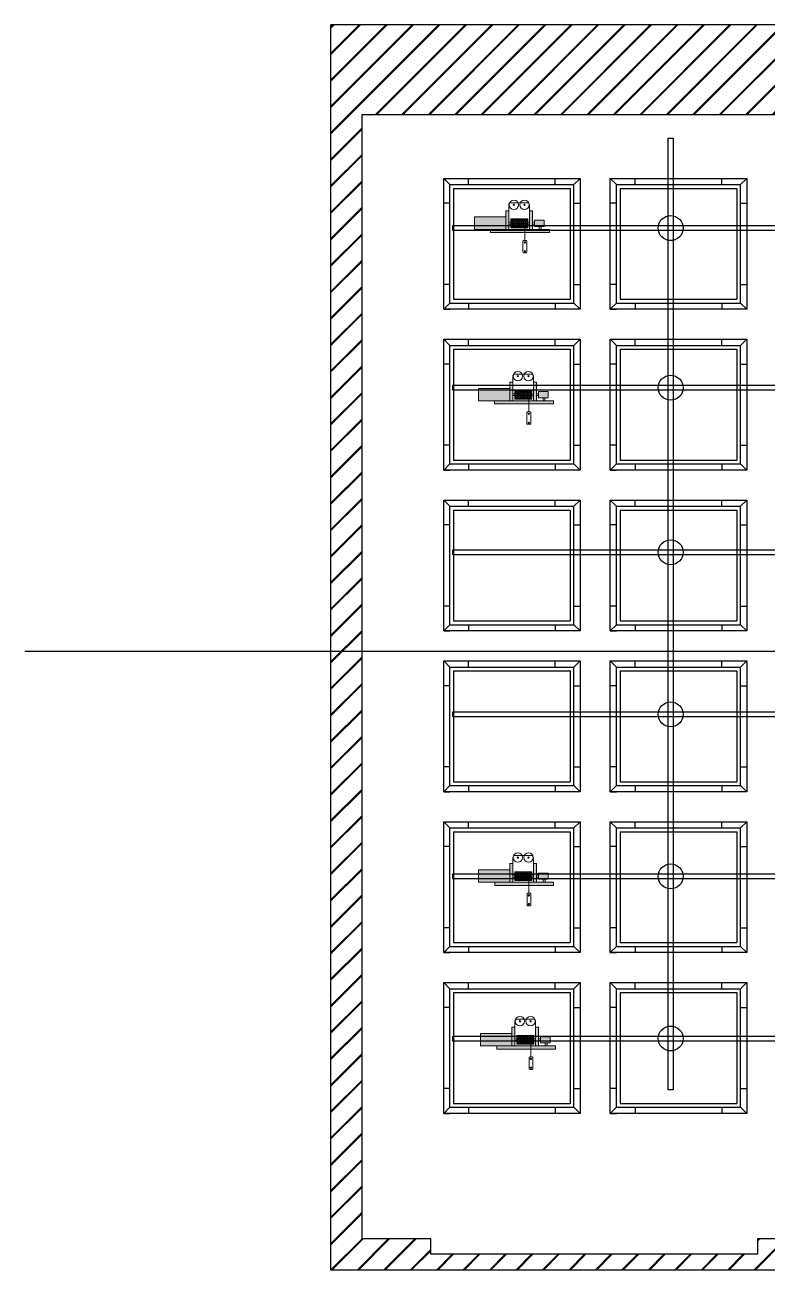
# Model space of a CAD drawing. Header units: millimetres. Extents: x -520232 to 211296, y -156633 to 78411.
# Drawn here: x -494454 to -482549, y -123258 to -103283 of the extents above; entities that cross this region are included whole.
import ezdxf

# ---------------------------------------------------------------- set-up
doc = ezdxf.new("R2010")
doc.units = ezdxf.units.MM
for name, color, linetype in [('Декорации', 10, 'Continuous'), ('Колосники', 7, 'Continuous'), ('Моторы', 7, 'Continuous'), ('Оси', 7, 'Continuous'), ('План планшет1', 7, 'Continuous'), ('Продольный разрез', 7, 'Continuous')]:
    doc.layers.add(name, color=color, linetype=linetype)

# ---------------------------------------------------------------- blocks, each defined once
blk = doc.blocks.new('Лебедка большого зала')
at = {"layer": 'Продольный разрез', "lineweight": 13, "true_color": 0x636466}
h = blk.add_hatch(color=251, dxfattribs=at)
h.dxf.hatch_style = 1
h.paths.add_polyline_path([(21138, 35398), (21088, 35398), (21088, 35298), (21088, 35098), (21138, 35098)])
h.paths.add_polyline_path([(21518, 35398), (21468, 35398), (21468, 35098), (21518, 35098)])
h.paths.add_polyline_path([(21788, 35098), (21518, 35098), (21468, 35098), (21138, 35098), (21088, 35098), (20846, 35098), (20846, 35048), (21788, 35048)])
h.paths.add_polyline_path([(21654, 35146), (21625, 35146), (21625, 35098), (21654, 35098)])
at = {"layer": 'Продольный разрез', "lineweight": 13, "true_color": 0xc7c8ca}
h = blk.add_hatch(color=9, dxfattribs=at)
h.dxf.hatch_style = 1
h.paths.add_polyline_path([(21088, 35298), (20588, 35298), (20588, 35098), (21088, 35098)])
h.paths.add_polyline_path([(21705, 35246), (21549, 35246), (21549, 35146), (21705, 35146)])
at = {"layer": 'Продольный разрез', "lineweight": 13}
h = blk.add_hatch(dxfattribs=at)
h.set_pattern_fill('GOST_WOOD', color=256, scale=5)
h.set_pattern_definition([(90, (-784.154, -3097.286), (30, -2e-15), [50, -10]), (90, (-774.154, -3107.286), (30, -2e-15), [30, -7.5, 15, -7.5]), (90, (-764.154, -3122.286), (30, -2e-15), [50, -10])])
h.paths.add_polyline_path([(21441, 35266), (21169, 35266), (21169, 35126), (21441, 35126)])
for p, q in [((21088, 35298), (21088, 35398)), ((21088, 35398), (21138, 35398)), ((21138, 35098), (21138, 35497)), ((21168, 35527), (21438, 35527)), ((21468, 35497), (21468, 35098)), ((21468, 35398), (21518, 35398)), ((21518, 35398), (21518, 35098)), ((20588, 35098), (20588, 35298)), ((20588, 35298), (21088, 35298)), ((21088, 35298), (21088, 35098)), ((21169, 35213), (21138, 35213)), ((21169, 35183), (21138, 35183)), ((21169, 35126), (21169, 35266)), ((21169, 35266), (21441, 35266)), ((21441, 35266), (21441, 35126)), ((21468, 35213), (21441, 35213)), ((21468, 35183), (21441, 35183)), ((21549, 35213), (21518, 35213)), ((21549, 35183), (21518, 35183)), ((21549, 35146), (21549, 35246)), ((21549, 35246), (21705, 35246)), ((21705, 35246), (21705, 35146)), ((21088, 35098), (20588, 35098)), ((20846, 35098), (20846, 35048)), ((20846, 35048), (21788, 35048)), ((21088, 35098), (21138, 35098)), ((21468, 35098), (21138, 35098)), ((21441, 35126), (21169, 35126)), ((21395, 35126), (21395, 34922)), ((21518, 35098), (21468, 35098)), ((21788, 35098), (21518, 35098)), ((21705, 35146), (21549, 35146)), ((21625, 35098), (21625, 35146)), ((21625, 35146), (21654, 35146)), ((21654, 35146), (21654, 35098)), ((21788, 35048), (21788, 35098)), ((21365, 34912), (21365, 34732)), ((21415, 34922), (21375, 34922)), ((21425, 34732), (21425, 34912)), ((21375, 34722), (21415, 34722))]:
    blk.add_line(p, q, dxfattribs=at)
for centre, radius in [((21219, 35494), 75), ((21389, 35494), 75), ((21219, 35494), 10), ((21389, 35494), 10), ((21395, 34889), 10.8), ((21395, 34748), 10.8)]:
    blk.add_circle(centre, radius, dxfattribs=at)
for centre, radius, start, end in [((21168, 35497), 30, 90, 180), ((21438, 35497), 30, 0, 90), ((21375, 34912), 10, 90, 180), ((21415, 34912), 10, 0, 90), ((21375, 34732), 10, 180, 270), ((21415, 34732), 10, 270, 0)]:
    blk.add_arc(centre, radius, start, end, dxfattribs=at)

msp = doc.modelspace()

# ---------------------------------------------------------------- hatches: boundary and pattern name
at = {"layer": 'План планшет1'}
h = msp.add_hatch(dxfattribs=at)
h.set_pattern_fill('JIS_RC_30', color=254, scale=10, style=0)
h.set_pattern_definition([(45, (-513912.03, -125559.94), (-212.132, 212.132), []), (45, (-513902.03, -125559.94), (-212.132, 212.132), []), (45, (-513892.03, -125559.94), (-212.132, 212.132), [])])
h.paths.add_polyline_path([(-473945.665, -103283.299), (-489545.665, -103283.299), (-489545.665, -123258.299), (-467325.665, -123258.299), (-467325.665, -121287.299), (-468063.665, -121287.299), (-468063.665, -122758.299), (-471139.665, -122758.299), (-471139.665, -123258.299), (-473016.665, -123258.299), (-473016.665, -122758.299), (-477364.665, -122758.299), (-477364.665, -123258.299), (-479243.665, -123258.299), (-479243.665, -122758.299), (-482701.665, -122758.299), (-482701.665, -123005.299), (-487944.665, -123005.299), (-487944.665, -122758.299), (-489045.665, -122758.299), (-489045.665, -104720.299), (-482312.665, -104720.299), (-482312.665, -104980.299), (-481953.665, -104980.299), (-481953.665, -104326.299), (-480821.665, -104326.299), (-480821.665, -103515.299), (-475205.665, -103515.299), (-475205.665, -103783.299), (-473945.665, -103783.299)])

# ---------------------------------------------------------------- linework, layer by layer
at = {"lineweight": 20}
msp.add_lwpolyline([(-482312.665, -104980.299), (-482312.665, -104720.299), (-489045.665, -104720.299), (-489045.665, -122758.299), (-487944.665, -122758.299), (-487944.665, -123005.299), (-482701.665, -123005.299), (-482701.665, -122758.299), (-468063.665, -122758.299), (-468063.665, -113899.299), (-467825.665, -113899.299), (-467825.665, -103783.299), (-475205.665, -103783.299), (-475205.665, -103515.299), (-480821.665, -103515.299), (-480821.665, -104326.299), (-481953.665, -104326.299), (-481953.665, -104980.299), (-482312.665, -104980.299)], dxfattribs=at)
at = {"layer": 'Колосники'}
for p, q in [((-487736.351, -107845.299), (-487736.351, -105745.299)), ((-487736.351, -105745.299), (-485546.351, -105745.299)), ((-487636.351, -105845.299), (-487736.351, -105745.299)), ((-487636.351, -107745.299), (-487636.351, -105845.299)), ((-487636.351, -105845.299), (-485646.351, -105845.299)), ((-487336.351, -105845.299), (-487336.351, -105745.299)), ((-485946.351, -105845.299), (-485946.351, -105745.299)), ((-485646.351, -105845.299), (-485546.351, -105745.299)), ((-485646.351, -107745.299), (-485646.351, -105845.299)), ((-485546.351, -105745.299), (-485546.351, -107845.299)), ((-485066.351, -107845.299), (-485066.351, -105745.299)), ((-485066.351, -105745.299), (-482876.351, -105745.299)), ((-484966.351, -105845.299), (-485066.351, -105745.299)), ((-484966.351, -107745.299), (-484966.351, -105845.299)), ((-484966.351, -105845.299), (-482976.351, -105845.299)), ((-484666.351, -105845.299), (-484666.351, -105745.299)), ((-483276.351, -105845.299), (-483276.351, -105745.299)), ((-482976.351, -105845.299), (-482876.351, -105745.299)), ((-482976.351, -107745.299), (-482976.351, -105845.299)), ((-482876.351, -105745.299), (-482876.351, -107845.299)), ((-487576.351, -105905.299), (-487576.351, -107685.299)), ((-487576.351, -105905.299), (-485706.351, -105905.299)), ((-485706.351, -105905.299), (-485706.351, -107685.299)), ((-484906.351, -105905.299), (-484906.351, -107685.299)), ((-484906.351, -105905.299), (-483036.351, -105905.299)), ((-483036.351, -105905.299), (-483036.351, -107685.299)), ((-487636.351, -106145.299), (-487736.351, -106145.299)), ((-485646.351, -106145.299), (-485546.351, -106145.299)), ((-484966.351, -106145.299), (-485066.351, -106145.299)), ((-482976.351, -106145.299), (-482876.351, -106145.299)), ((-487636.351, -107445.299), (-487736.351, -107445.299)), ((-485646.351, -107445.299), (-485546.351, -107445.299)), ((-484966.351, -107445.299), (-485066.351, -107445.299)), ((-482976.351, -107445.299), (-482876.351, -107445.299)), ((-487636.351, -107745.299), (-487736.351, -107845.299)), ((-485546.351, -107845.299), (-487736.351, -107845.299)), ((-487736.351, -107845.299), (-487636.351, -107845.299)), ((-487636.351, -107745.299), (-485646.351, -107745.299)), ((-487576.351, -107685.299), (-485706.351, -107685.299)), ((-487336.351, -107745.299), (-487336.351, -107845.299)), ((-485946.351, -107745.299), (-485946.351, -107845.299)), ((-485546.351, -107845.299), (-485646.351, -107745.299)), ((-484966.351, -107745.299), (-485066.351, -107845.299)), ((-482876.351, -107845.299), (-485066.351, -107845.299)), ((-485066.351, -107845.299), (-484966.351, -107845.299)), ((-484966.351, -107745.299), (-482976.351, -107745.299)), ((-484906.351, -107685.299), (-483036.351, -107685.299)), ((-484666.351, -107745.299), (-484666.351, -107845.299)), ((-483276.351, -107745.299), (-483276.351, -107845.299)), ((-482876.351, -107845.299), (-482976.351, -107745.299)), ((-487736.351, -110425.299), (-487736.351, -108325.299)), ((-487736.351, -108325.299), (-485546.351, -108325.299)), ((-487636.351, -108425.299), (-487736.351, -108325.299)), ((-487636.351, -110325.299), (-487636.351, -108425.299)), ((-487636.351, -108425.299), (-485646.351, -108425.299)), ((-487336.351, -108425.299), (-487336.351, -108325.299)), ((-485946.351, -108425.299), (-485946.351, -108325.299)), ((-485646.351, -108425.299), (-485546.351, -108325.299)), ((-485646.351, -110325.299), (-485646.351, -108425.299)), ((-485546.351, -108325.299), (-485546.351, -110425.299)), ((-485066.351, -110425.299), (-485066.351, -108325.299)), ((-485066.351, -108325.299), (-482876.351, -108325.299)), ((-484966.351, -108425.299), (-485066.351, -108325.299)), ((-484966.351, -110325.299), (-484966.351, -108425.299)), ((-484966.351, -108425.299), (-482976.351, -108425.299)), ((-484666.351, -108425.299), (-484666.351, -108325.299)), ((-483276.351, -108425.299), (-483276.351, -108325.299)), ((-482976.351, -108425.299), (-482876.351, -108325.299)), ((-482976.351, -110325.299), (-482976.351, -108425.299)), ((-482876.351, -108325.299), (-482876.351, -110425.299)), ((-487576.351, -108485.299), (-487576.351, -110265.299)), ((-487576.351, -108485.299), (-485706.351, -108485.299)), ((-485706.351, -108485.299), (-485706.351, -110265.299)), ((-484906.351, -108485.299), (-484906.351, -110265.299)), ((-484906.351, -108485.299), (-483036.351, -108485.299)), ((-483036.351, -108485.299), (-483036.351, -110265.299)), ((-487636.351, -108725.299), (-487736.351, -108725.299)), ((-485646.351, -108725.299), (-485546.351, -108725.299)), ((-484966.351, -108725.299), (-485066.351, -108725.299)), ((-482976.351, -108725.299), (-482876.351, -108725.299)), ((-487636.351, -110025.299), (-487736.351, -110025.299)), ((-485646.351, -110025.299), (-485546.351, -110025.299)), ((-484966.351, -110025.299), (-485066.351, -110025.299)), ((-482976.351, -110025.299), (-482876.351, -110025.299)), ((-487636.351, -110325.299), (-487736.351, -110425.299)), ((-485546.351, -110425.299), (-487736.351, -110425.299)), ((-487736.351, -110425.299), (-487636.351, -110425.299)), ((-487636.351, -110325.299), (-485646.351, -110325.299)), ((-487576.351, -110265.299), (-485706.351, -110265.299)), ((-487336.351, -110325.299), (-487336.351, -110425.299)), ((-485946.351, -110325.299), (-485946.351, -110425.299)), ((-485546.351, -110425.299), (-485646.351, -110325.299)), ((-484966.351, -110325.299), (-485066.351, -110425.299)), ((-482876.351, -110425.299), (-485066.351, -110425.299)), ((-485066.351, -110425.299), (-484966.351, -110425.299)), ((-484966.351, -110325.299), (-482976.351, -110325.299)), ((-484906.351, -110265.299), (-483036.351, -110265.299)), ((-484666.351, -110325.299), (-484666.351, -110425.299)), ((-483276.351, -110325.299), (-483276.351, -110425.299)), ((-482876.351, -110425.299), (-482976.351, -110325.299)), ((-487736.351, -113005.299), (-487736.351, -110905.299)), ((-487736.351, -110905.299), (-485546.351, -110905.299)), ((-487636.351, -111005.299), (-487736.351, -110905.299)), ((-487636.351, -112905.299), (-487636.351, -111005.299)), ((-487636.351, -111005.299), (-485646.351, -111005.299)), ((-487336.351, -111005.299), (-487336.351, -110905.299)), ((-485946.351, -111005.299), (-485946.351, -110905.299)), ((-485646.351, -111005.299), (-485546.351, -110905.299)), ((-485646.351, -112905.299), (-485646.351, -111005.299)), ((-485546.351, -110905.299), (-485546.351, -113005.299)), ((-485066.351, -113005.299), (-485066.351, -110905.299)), ((-485066.351, -110905.299), (-482876.351, -110905.299)), ((-484966.351, -111005.299), (-485066.351, -110905.299)), ((-484966.351, -112905.299), (-484966.351, -111005.299)), ((-484966.351, -111005.299), (-482976.351, -111005.299)), ((-484666.351, -111005.299), (-484666.351, -110905.299)), ((-483276.351, -111005.299), (-483276.351, -110905.299)), ((-482976.351, -111005.299), (-482876.351, -110905.299)), ((-482976.351, -112905.299), (-482976.351, -111005.299)), ((-482876.351, -110905.299), (-482876.351, -113005.299)), ((-487576.351, -111065.299), (-487576.351, -112845.299)), ((-487576.351, -111065.299), (-485706.351, -111065.299)), ((-485706.351, -111065.299), (-485706.351, -112845.299)), ((-484906.351, -111065.299), (-484906.351, -112845.299)), ((-484906.351, -111065.299), (-483036.351, -111065.299)), ((-483036.351, -111065.299), (-483036.351, -112845.299)), ((-487636.351, -111305.299), (-487736.351, -111305.299)), ((-485646.351, -111305.299), (-485546.351, -111305.299)), ((-484966.351, -111305.299), (-485066.351, -111305.299)), ((-482976.351, -111305.299), (-482876.351, -111305.299)), ((-487636.351, -112605.299), (-487736.351, -112605.299)), ((-485646.351, -112605.299), (-485546.351, -112605.299)), ((-484966.351, -112605.299), (-485066.351, -112605.299)), ((-482976.351, -112605.299), (-482876.351, -112605.299)), ((-487576.351, -112845.299), (-485706.351, -112845.299)), ((-484906.351, -112845.299), (-483036.351, -112845.299)), ((-487636.351, -112905.299), (-487736.351, -113005.299)), ((-485546.351, -113005.299), (-487736.351, -113005.299)), ((-487736.351, -113005.299), (-487636.351, -113005.299)), ((-487636.351, -112905.299), (-485646.351, -112905.299)), ((-487336.351, -112905.299), (-487336.351, -113005.299)), ((-485946.351, -112905.299), (-485946.351, -113005.299)), ((-485546.351, -113005.299), (-485646.351, -112905.299)), ((-484966.351, -112905.299), (-485066.351, -113005.299)), ((-482876.351, -113005.299), (-485066.351, -113005.299)), ((-485066.351, -113005.299), (-484966.351, -113005.299)), ((-484966.351, -112905.299), (-482976.351, -112905.299)), ((-484666.351, -112905.299), (-484666.351, -113005.299)), ((-483276.351, -112905.299), (-483276.351, -113005.299)), ((-482876.351, -113005.299), (-482976.351, -112905.299)), ((-487736.351, -115585.299), (-487736.351, -113485.299)), ((-487736.351, -113485.299), (-485546.351, -113485.299)), ((-487636.351, -113585.299), (-487736.351, -113485.299)), ((-487636.351, -115485.299), (-487636.351, -113585.299)), ((-487636.351, -113585.299), (-485646.351, -113585.299)), ((-487576.351, -113645.299), (-487576.351, -115425.299)), ((-487576.351, -113645.299), (-485706.351, -113645.299)), ((-487336.351, -113585.299), (-487336.351, -113485.299)), ((-485946.351, -113585.299), (-485946.351, -113485.299)), ((-485706.351, -113645.299), (-485706.351, -115425.299)), ((-485646.351, -113585.299), (-485546.351, -113485.299)), ((-485646.351, -115485.299), (-485646.351, -113585.299)), ((-485546.351, -113485.299), (-485546.351, -115585.299)), ((-485066.351, -115585.299), (-485066.351, -113485.299)), ((-485066.351, -113485.299), (-482876.351, -113485.299)), ((-484966.351, -113585.299), (-485066.351, -113485.299)), ((-484966.351, -115485.299), (-484966.351, -113585.299)), ((-484966.351, -113585.299), (-482976.351, -113585.299)), ((-484906.351, -113645.299), (-484906.351, -115425.299)), ((-484906.351, -113645.299), (-483036.351, -113645.299)), ((-484666.351, -113585.299), (-484666.351, -113485.299)), ((-483276.351, -113585.299), (-483276.351, -113485.299)), ((-483036.351, -113645.299), (-483036.351, -115425.299)), ((-482976.351, -113585.299), (-482876.351, -113485.299)), ((-482976.351, -115485.299), (-482976.351, -113585.299)), ((-482876.351, -113485.299), (-482876.351, -115585.299)), ((-487636.351, -113885.299), (-487736.351, -113885.299)), ((-485646.351, -113885.299), (-485546.351, -113885.299)), ((-484966.351, -113885.299), (-485066.351, -113885.299)), ((-482976.351, -113885.299), (-482876.351, -113885.299)), ((-487636.351, -115185.299), (-487736.351, -115185.299)), ((-485646.351, -115185.299), (-485546.351, -115185.299)), ((-484966.351, -115185.299), (-485066.351, -115185.299)), ((-482976.351, -115185.299), (-482876.351, -115185.299)), ((-487576.351, -115425.299), (-485706.351, -115425.299)), ((-484906.351, -115425.299), (-483036.351, -115425.299)), ((-487636.351, -115485.299), (-487736.351, -115585.299)), ((-485546.351, -115585.299), (-487736.351, -115585.299)), ((-487736.351, -115585.299), (-487636.351, -115585.299)), ((-487636.351, -115485.299), (-485646.351, -115485.299)), ((-487336.351, -115485.299), (-487336.351, -115585.299)), ((-485946.351, -115485.299), (-485946.351, -115585.299)), ((-485546.351, -115585.299), (-485646.351, -115485.299)), ((-484966.351, -115485.299), (-485066.351, -115585.299)), ((-482876.351, -115585.299), (-485066.351, -115585.299)), ((-485066.351, -115585.299), (-484966.351, -115585.299)), ((-484966.351, -115485.299), (-482976.351, -115485.299)), ((-484666.351, -115485.299), (-484666.351, -115585.299)), ((-483276.351, -115485.299), (-483276.351, -115585.299)), ((-482876.351, -115585.299), (-482976.351, -115485.299)), ((-487736.351, -118165.299), (-487736.351, -116065.299)), ((-487736.351, -116065.299), (-485546.351, -116065.299)), ((-487636.351, -116165.299), (-487736.351, -116065.299)), ((-487636.351, -118065.299), (-487636.351, -116165.299)), ((-487636.351, -116165.299), (-485646.351, -116165.299)), ((-487576.351, -116225.299), (-487576.351, -118005.299)), ((-487576.351, -116225.299), (-485706.351, -116225.299)), ((-487336.351, -116165.299), (-487336.351, -116065.299)), ((-485946.351, -116165.299), (-485946.351, -116065.299)), ((-485706.351, -116225.299), (-485706.351, -118005.299)), ((-485646.351, -116165.299), (-485546.351, -116065.299)), ((-485646.351, -118065.299), (-485646.351, -116165.299)), ((-485546.351, -116065.299), (-485546.351, -118165.299)), ((-485066.351, -118165.299), (-485066.351, -116065.299)), ((-485066.351, -116065.299), (-482876.351, -116065.299)), ((-484966.351, -116165.299), (-485066.351, -116065.299)), ((-484966.351, -118065.299), (-484966.351, -116165.299)), ((-484966.351, -116165.299), (-482976.351, -116165.299)), ((-484906.351, -116225.299), (-484906.351, -118005.299)), ((-484906.351, -116225.299), (-483036.351, -116225.299)), ((-484666.351, -116165.299), (-484666.351, -116065.299)), ((-483276.351, -116165.299), (-483276.351, -116065.299)), ((-483036.351, -116225.299), (-483036.351, -118005.299)), ((-482976.351, -116165.299), (-482876.351, -116065.299)), ((-482976.351, -118065.299), (-482976.351, -116165.299)), ((-482876.351, -116065.299), (-482876.351, -118165.299)), ((-487636.351, -116465.299), (-487736.351, -116465.299)), ((-485646.351, -116465.299), (-485546.351, -116465.299)), ((-484966.351, -116465.299), (-485066.351, -116465.299)), ((-482976.351, -116465.299), (-482876.351, -116465.299)), ((-487636.351, -117765.299), (-487736.351, -117765.299)), ((-485646.351, -117765.299), (-485546.351, -117765.299)), ((-484966.351, -117765.299), (-485066.351, -117765.299)), ((-482976.351, -117765.299), (-482876.351, -117765.299)), ((-487576.351, -118005.299), (-485706.351, -118005.299)), ((-484906.351, -118005.299), (-483036.351, -118005.299)), ((-487636.351, -118065.299), (-487736.351, -118165.299)), ((-485546.351, -118165.299), (-487736.351, -118165.299)), ((-487736.351, -118165.299), (-487636.351, -118165.299)), ((-487636.351, -118065.299), (-485646.351, -118065.299)), ((-487336.351, -118065.299), (-487336.351, -118165.299)), ((-485946.351, -118065.299), (-485946.351, -118165.299)), ((-485546.351, -118165.299), (-485646.351, -118065.299)), ((-484966.351, -118065.299), (-485066.351, -118165.299)), ((-482876.351, -118165.299), (-485066.351, -118165.299)), ((-485066.351, -118165.299), (-484966.351, -118165.299)), ((-484966.351, -118065.299), (-482976.351, -118065.299)), ((-484666.351, -118065.299), (-484666.351, -118165.299)), ((-483276.351, -118065.299), (-483276.351, -118165.299)), ((-482876.351, -118165.299), (-482976.351, -118065.299)), ((-487736.351, -120745.299), (-487736.351, -118645.299)), ((-487736.351, -118645.299), (-485546.351, -118645.299)), ((-487636.351, -118745.299), (-487736.351, -118645.299)), ((-487336.351, -118745.299), (-487336.351, -118645.299)), ((-485946.351, -118745.299), (-485946.351, -118645.299)), ((-485646.351, -118745.299), (-485546.351, -118645.299)), ((-485546.351, -118645.299), (-485546.351, -120745.299)), ((-485066.351, -120745.299), (-485066.351, -118645.299)), ((-485066.351, -118645.299), (-482876.351, -118645.299)), ((-484966.351, -118745.299), (-485066.351, -118645.299)), ((-484666.351, -118745.299), (-484666.351, -118645.299)), ((-483276.351, -118745.299), (-483276.351, -118645.299)), ((-482976.351, -118745.299), (-482876.351, -118645.299)), ((-482876.351, -118645.299), (-482876.351, -120745.299)), ((-487636.351, -120645.299), (-487636.351, -118745.299)), ((-487636.351, -118745.299), (-485646.351, -118745.299)), ((-487576.351, -118805.299), (-487576.351, -120585.299)), ((-487576.351, -118805.299), (-485706.351, -118805.299)), ((-485706.351, -118805.299), (-485706.351, -120585.299)), ((-485646.351, -120645.299), (-485646.351, -118745.299)), ((-484966.351, -120645.299), (-484966.351, -118745.299)), ((-484966.351, -118745.299), (-482976.351, -118745.299)), ((-484906.351, -118805.299), (-484906.351, -120585.299)), ((-484906.351, -118805.299), (-483036.351, -118805.299)), ((-483036.351, -118805.299), (-483036.351, -120585.299)), ((-482976.351, -120645.299), (-482976.351, -118745.299)), ((-487636.351, -119045.299), (-487736.351, -119045.299)), ((-485646.351, -119045.299), (-485546.351, -119045.299)), ((-484966.351, -119045.299), (-485066.351, -119045.299)), ((-482976.351, -119045.299), (-482876.351, -119045.299)), ((-487636.351, -120345.299), (-487736.351, -120345.299)), ((-485646.351, -120345.299), (-485546.351, -120345.299)), ((-484966.351, -120345.299), (-485066.351, -120345.299)), ((-482976.351, -120345.299), (-482876.351, -120345.299)), ((-487636.351, -120645.299), (-487736.351, -120745.299)), ((-487636.351, -120645.299), (-485646.351, -120645.299)), ((-487576.351, -120585.299), (-485706.351, -120585.299)), ((-487336.351, -120645.299), (-487336.351, -120745.299)), ((-485946.351, -120645.299), (-485946.351, -120745.299)), ((-485546.351, -120745.299), (-485646.351, -120645.299)), ((-484966.351, -120645.299), (-485066.351, -120745.299)), ((-484966.351, -120645.299), (-482976.351, -120645.299)), ((-484906.351, -120585.299), (-483036.351, -120585.299)), ((-484666.351, -120645.299), (-484666.351, -120745.299)), ((-483276.351, -120645.299), (-483276.351, -120745.299)), ((-482876.351, -120745.299), (-482976.351, -120645.299)), ((-485546.351, -120745.299), (-487736.351, -120745.299)), ((-487736.351, -120745.299), (-487636.351, -120745.299)), ((-482876.351, -120745.299), (-485066.351, -120745.299)), ((-485066.351, -120745.299), (-484966.351, -120745.299))]:
    msp.add_line(p, q, dxfattribs=at)
at = {"layer": 'Моторы', "color": 6}
for p, q in [((-484135.665, -120368.299), (-484135.665, -105098.299)), ((-484135.665, -105098.299), (-484055.665, -105098.299)), ((-484055.665, -105098.299), (-484055.665, -120368.299)), ((-487590.665, -106503.299), (-469090.665, -106503.299)), ((-487590.665, -106583.299), (-487590.665, -106503.299)), ((-487590.665, -106583.299), (-487590.665, -106543.299)), ((-469090.665, -106583.299), (-487590.665, -106583.299)), ((-487590.665, -109063.299), (-469090.665, -109063.299)), ((-487590.665, -109143.299), (-487590.665, -109063.299)), ((-487590.665, -109143.299), (-487590.665, -109103.299)), ((-469090.665, -109143.299), (-487590.665, -109143.299)), ((-487590.665, -111703.299), (-469090.665, -111703.299)), ((-487590.665, -111783.299), (-487590.665, -111703.299)), ((-487590.665, -111783.299), (-487590.665, -111743.299)), ((-469090.665, -111783.299), (-487590.665, -111783.299)), ((-487590.665, -114303.299), (-469090.665, -114303.299)), ((-487590.665, -114383.299), (-487590.665, -114303.299)), ((-487590.665, -114383.299), (-487590.665, -114343.299)), ((-469090.665, -114383.299), (-487590.665, -114383.299)), ((-487590.665, -116903.299), (-469090.665, -116903.299)), ((-487590.665, -116983.299), (-487590.665, -116903.299)), ((-487590.665, -116983.299), (-487590.665, -116943.299)), ((-469090.665, -116983.299), (-487590.665, -116983.299)), ((-487590.665, -119503.299), (-469090.665, -119503.299)), ((-487590.665, -119583.299), (-487590.665, -119503.299)), ((-487590.665, -119583.299), (-487590.665, -119543.299)), ((-469090.665, -119583.299), (-487590.665, -119583.299)), ((-484055.665, -120368.299), (-484135.665, -120368.299))]:
    msp.add_line(p, q, dxfattribs=at)
for centre in [(-484095.665, -106543.299), (-484095.665, -109103.299), (-484095.665, -111743.299), (-484095.665, -114343.299), (-484095.665, -116943.299), (-484095.665, -119543.299)]:
    msp.add_circle(centre, 200, dxfattribs=at)
at = {"layer": 'Оси'}
msp.add_line((-465188.848, -113334.799), (-494453.592, -113334.799), dxfattribs=at)
at = {"layer": 'План планшет1', "color": 254}
for p, q in [((-473945.665, -103283.299), (-489545.665, -103283.299)), ((-489545.665, -123258.299), (-489545.665, -103283.299)), ((-489045.665, -122758.299), (-489045.665, -104720.299)), ((-489045.665, -104720.299), (-482312.665, -104720.299)), ((-487944.665, -122758.299), (-489045.665, -122758.299)), ((-487944.665, -123005.299), (-487944.665, -122758.299)), ((-479243.665, -122758.299), (-482701.665, -122758.299)), ((-482701.665, -122758.299), (-482701.665, -123005.299)), ((-482701.665, -123005.299), (-487944.665, -123005.299)), ((-467325.665, -123258.299), (-489545.665, -123258.299))]:
    msp.add_line(p, q, dxfattribs=at)

# ---------------------------------------------------------------- block references
at = {"layer": 'Декорации', "color": 5, "lineweight": 50}
for p in [(-507829.375, -141662.268), (-507765.37, -144412.619), (-507764.398, -152135.523), (-507731.903, -154760.02)]:
    msp.add_blockref('Лебедка большого зала', p, dxfattribs=at)

doc.saveas('drawing.dxf')
